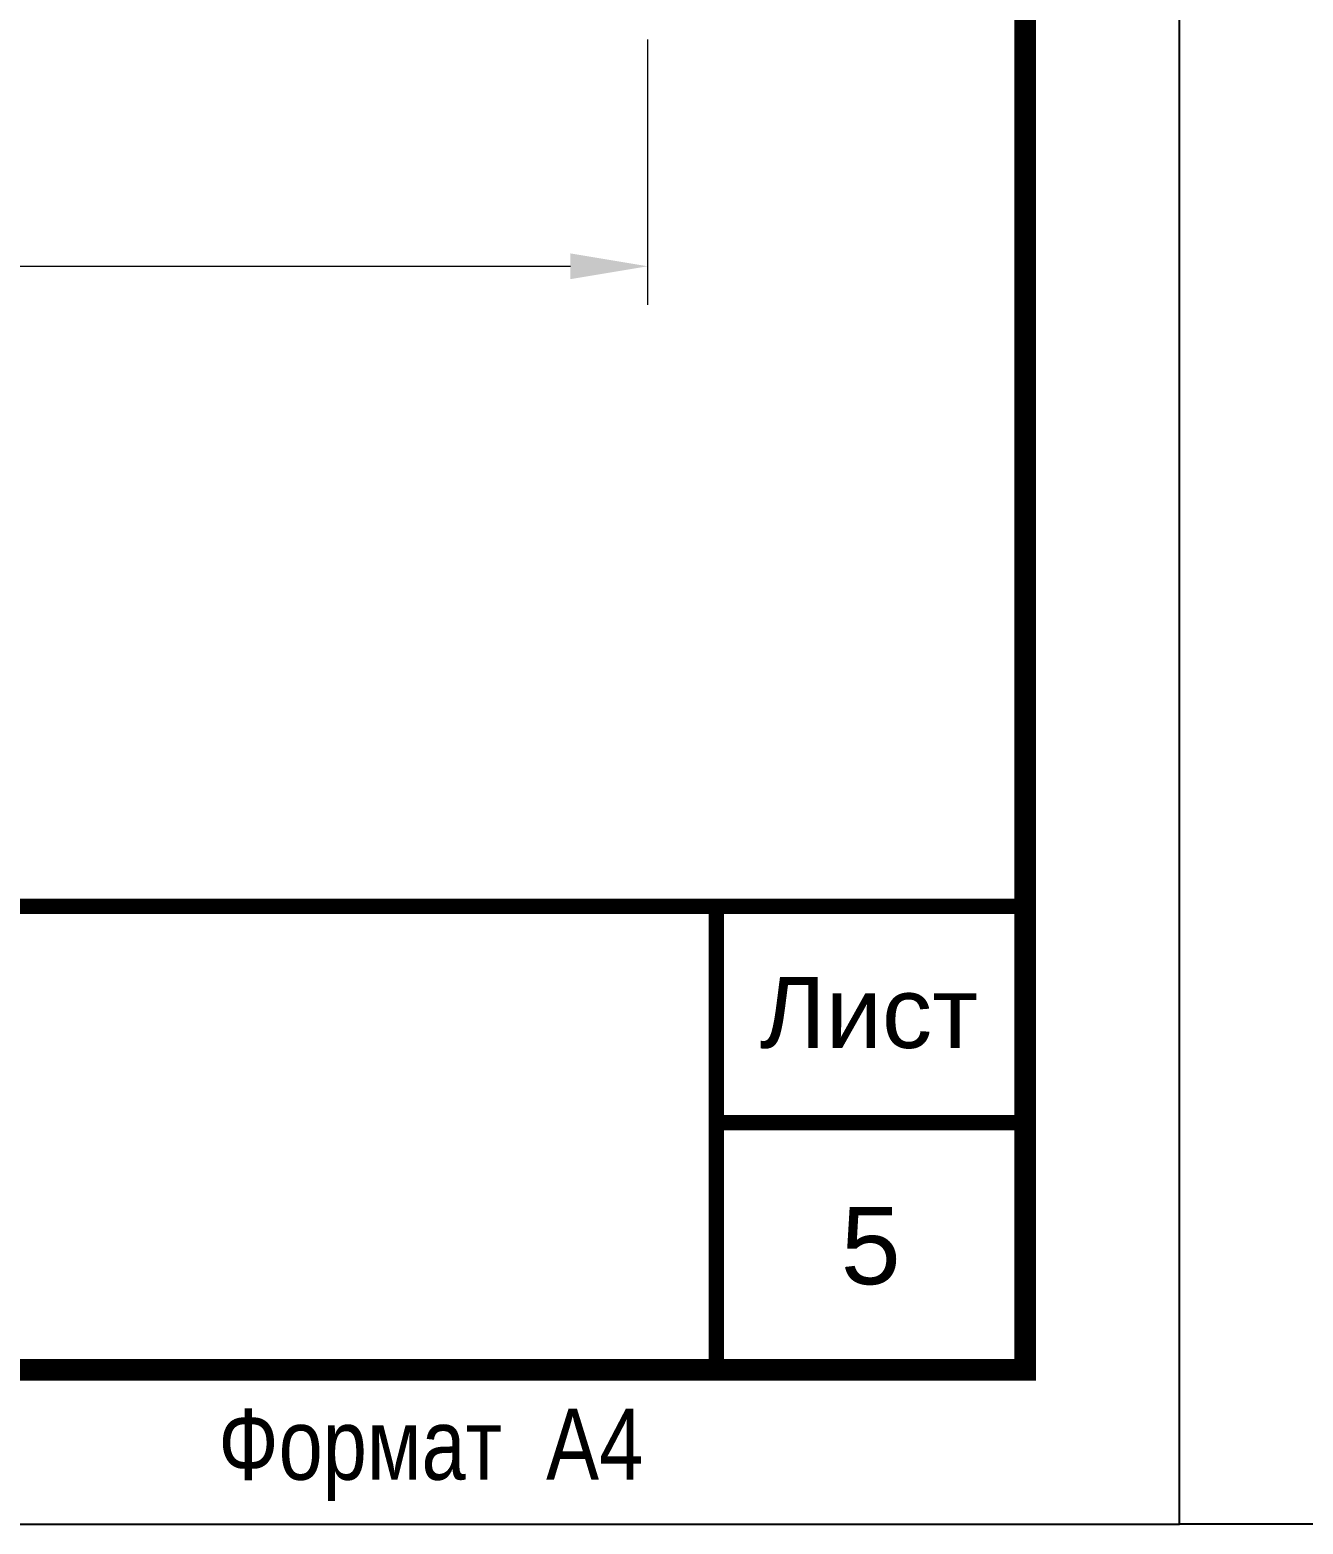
# Model space of a CAD drawing. Header units: millimetres. Extents: x 1414 to 7445, y -6250 to 7681.
# Drawn here: x 2546.46 to 2587.68, y -6128.2 to -6079.82 of the extents above; entities that cross this region are included whole.
import ezdxf
from ezdxf.enums import TextEntityAlignment as Align

# ---------------------------------------------------------------- set-up
doc = ezdxf.new("R2010")
doc.units = ezdxf.units.MM
doc.layers.get('DEFPOINTS').update_dxf_attribs({"lineweight": 0})
for name, color, linetype in [('FORMAT', 7, 'Continuous'), ('Рамка', 7, 'Continuous'), ('Схемы и шкафы', 7, 'Continuous')]:
    doc.layers.add(name, color=color, linetype=linetype)
doc.styles.add('ARIAL', font='arial.ttf', dxfattribs={"width": 0.8})
doc.styles.get("Standard").update_dxf_attribs({"font": 'romans.shx', "width": 0.7, "height": 2.5})
doc.styles.add('ГОСТ', font='', dxfattribs={"height": 2.5})
doc.styles.get('ГОСТ').set_extended_font_data('Arial', italic=True)
doc.dimstyles.new('ISO-25', dxfattribs={"dimtxt": 2.5, "dimasz": 2.5, "dimexe": 1.25, "dimexo": 0.625, "dimtad": 1, "dimtxsty": 'Standard', "dimcen": 2.5, "dimadec": 0, "dimazin": 0, "dimtfac": 1, "dimtmove": 0, "dimatfit": 3, "dimfxl": 0, "dimarcsym": 0})

# ---------------------------------------------------------------- blocks, each defined once
blk = doc.blocks.new('Формат А3х3 (гор.)')
blk.add_lwpolyline([(0, 420), (891, 420), (891, 0), (0, 0), (0, 420)])
blk = doc.blocks.new('*U53')
at = {"layer": 'FORMAT', "color": 7}
blk.add_blockref('Формат А3х3 (гор.)', (0, 0), dxfattribs=at)
blk = doc.blocks.new('*D79')
at = {"color": 0, "lineweight": -2, "transparency": 16777216}
for p, q in [((9.217, 11), (9.217, 1.783)), ((69.217, 10.375), (69.217, 1.783)), ((11.717, 3.033), (66.717, 3.033))]:
    blk.add_line(p, q, dxfattribs=at)
at = {"color": 0, "transparency": 16777216}
for points in [[(11.717, 3.45), (11.717, 2.616), (9.217, 3.033)], [(66.717, 3.45), (66.717, 2.616), (69.217, 3.033)]]:
    blk.add_solid(points, dxfattribs=at)
at = {"layer": 'DEFPOINTS', "color": 0, "transparency": 16777216}
for p in [(9.217, 11.625), (69.217, 11), (69.217, 3.033)]:
    blk.add_point(p, dxfattribs=at)
at = {"color": 0, "lineweight": 0, "transparency": 16777216, "insert": (39.217, 4.908), "char_height": 2.5, "attachment_point": 5}
blk.add_mtext('60', dxfattribs=at)
blk = doc.blocks.new('A$C0D7F3277')
at = {"color": 0, "lineweight": 0}
dim = blk.add_linear_dim(base=(69.217, 3.033), p1=(9.217, 11.625), p2=(69.217, 11), angle=180, dimstyle='ISO-25', dxfattribs=at)
dim.commit()
dim.dimension.update_dxf_attribs({"geometry": '*D79', "text_midpoint": (39.217, 4.908)})
blk = doc.blocks.new('*U77')
at = {"color": 0, "lineweight": 0}
blk.add_blockref('A$C0D7F3277', (1.386, 10.603), dxfattribs=at)

msp = doc.modelspace()

# ---------------------------------------------------------------- linework, layer by layer
at = {"color": 7, "const_width": 0.5}
for points in [[(2578.682, -6108.205), (2393.682, -6108.205), (2393.682, -6123.205)], [(2568.682, -6123.205), (2568.682, -6108.205)], [(2568.682, -6115.205), (2578.682, -6115.205)]]:
    msp.add_lwpolyline(points, dxfattribs=at)
at = {"layer": 'FORMAT', "ltscale": 10, "const_width": 0.7}
msp.add_lwpolyline([(2393.682, -6123.205), (2578.682, -6123.205), (2578.682, -5836.205), (2393.682, -5836.205)], close=True, dxfattribs=at)
at = {"layer": 'Рамка', "color": 7, "ltscale": 10}
msp.add_lwpolyline([(2373.682, -6128.205), (2583.682, -6128.205), (2583.682, -5831.205), (2373.682, -5831.205)], close=True, dxfattribs=at)

# ---------------------------------------------------------------- block references
at = {"layer": 'Рамка', "color": 7}
msp.add_blockref('*U53', (2583.682, -6128.205), dxfattribs=at)
at = {"layer": 'Схемы и шкафы', "color": 0, "lineweight": 20, "ltscale": 100}
msp.add_blockref('*U77', (2495.854, -6101.114), dxfattribs=at)

# ---------------------------------------------------------------- texts
at = {"color": 7, "linetype": 'Continuous', "ltscale": 10, "style": 'ARIAL', "width": 1.011953}
msp.add_text('Лист', height=2.3008, dxfattribs=at).set_placement((2573.627, -6111.654), align=Align.MIDDLE)
at = {"color": 7, "lineweight": 0, "insert": (2573.682, -6119.205), "char_height": 2.5, "width": 10, "attachment_point": 5, "style": 'ГОСТ'}
msp.add_mtext('{\\fArial|b0|i0|c204|p34;5}', dxfattribs=at)
at = {"layer": 'FORMAT', "ltscale": 10, "style": 'ARIAL', "width": 0.8}
msp.add_text('Формат  А4', height=2.3, dxfattribs=at).set_placement((2552.557, -6126.767))

doc.saveas('drawing.dxf')
